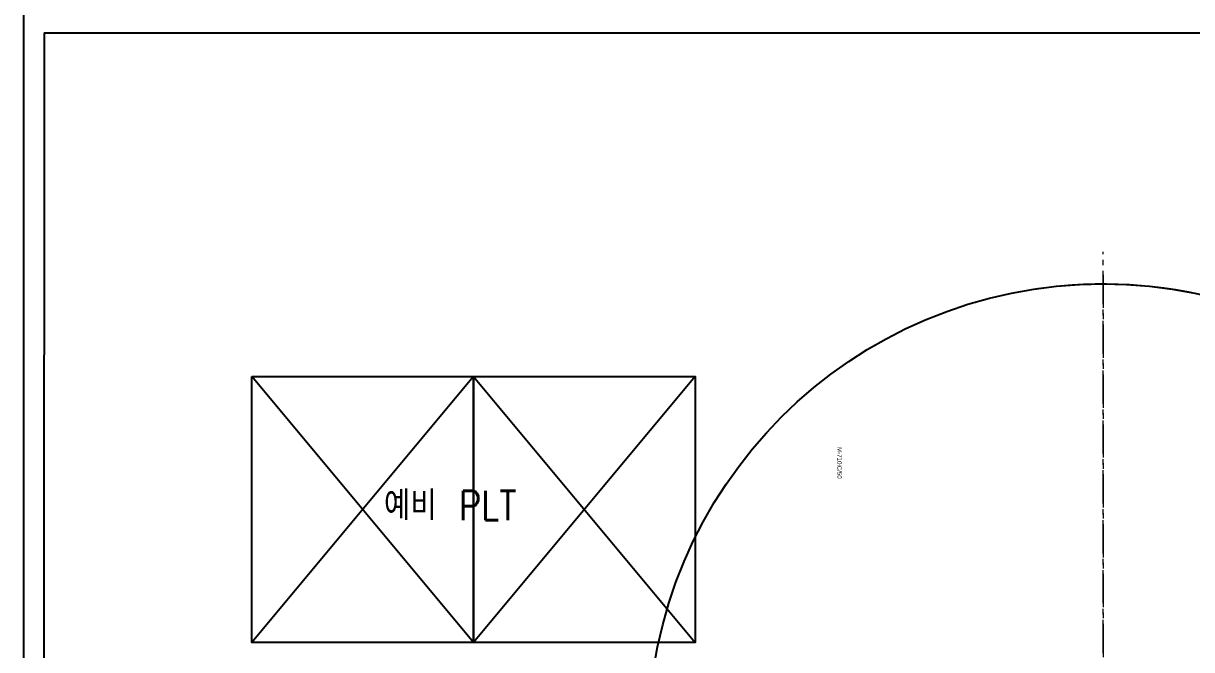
# Model space of a CAD drawing. Header units: millimetres. Extents: x 10462777 to 22643323, y 453826 to 1389191.
# Drawn here: x 11264265 to 11269532, y 586710 to 589535 of the extents above; entities that cross this region are included whole.
import ezdxf
from ezdxf.enums import TextEntityAlignment as Align

# ---------------------------------------------------------------- set-up
doc = ezdxf.new("R2010")
doc.units = ezdxf.units.MM
doc.header["$LTSCALE"] = 200
doc.header["$MEASUREMENT"] = 0
doc.linetypes.add('CENTER2', pattern=[1.125, 0.75, -0.125, 0.125, -0.125])
doc.layers.get('0').update_dxf_attribs({"linetype": 'CONTINUOUS'})
for name, color, linetype in [('DV1_DEFAULT', 7, 'CONTINUOUS'), ('TEXT', 7, 'CONTINUOUS'), ('ZZ', 7, 'CONTINUOUS')]:
    doc.layers.add(name, color=color, linetype=linetype)
doc.layers.add('LAYOUT', color=8, linetype='CONTINUOUS', lineweight=25)
doc.styles.add('ABB', font='txt.shx ', dxfattribs={"width": 0.8, "bigfont": ' whgtxt.shx'})
doc.styles.add('seansi_ttf', font='')
doc.styles.get('seansi_ttf').set_extended_font_data('ＭＳ Ｐゴシック')

# ---------------------------------------------------------------- blocks, each defined once
blk = doc.blocks.new('r710ic')
at = {"layer": 'DV1_DEFAULT', "color": 1, "linetype": 'CENTER2', "lineweight": 0}
for p, q in [((274132.6, 104232.6), (269847.5, 104232.6)), ((269950.2, 104232.6), (274235.2, 104232.6))]:
    blk.add_line(p, q, dxfattribs=at)
at = {"layer": 'DV1_DEFAULT', "color": 7, "linetype": 'Continuous', "lineweight": 0}
blk.add_arc((272041.4, 104232.6), 2050.1, 156.2009, 202.8943, dxfattribs=at)
at = {"layer": 'LAYOUT', "color": 3}
blk.add_circle((272041.4, 104232.6), 2050.1, dxfattribs=at)
at = {"layer": 'ZZ', "color": 7, "linetype": 'Continuous', "lineweight": 0, "style": 'seansi_ttf'}
blk.add_text('M-710iC/50', height=20, dxfattribs=at).set_placement((270727.8, 103054.7), align=Align.TOP_LEFT)

msp = doc.modelspace()

# ---------------------------------------------------------------- linework, layer by layer
at = {"ltscale": 10}
for p, q in [((11264264.76621, 589577.4205), (11264267.12257, 575111.24466)), ((11264358.29732, 589493.03197), (11264350.85339, 575232.96922)), ((11264358.29732, 589493.03197), (11313281.32522, 589488.57412))]:
    msp.add_line(p, q, dxfattribs=at)
at = {"ltscale": 10, "elevation": 0}
for points in [[(11265294.47075, 587942.05288), (11266294.47075, 587942.05288), (11266294.47075, 586742.05288), (11265294.47075, 586742.05288), (11265294.47075, 587942.05288)], [(11266294.47075, 587942.05288), (11265294.47075, 586742.05288)], [(11266294.47075, 586742.05288), (11265294.47075, 587942.05288)], [(11266294.47075, 587942.05288), (11267294.47075, 587942.05288), (11267294.47075, 586742.05288), (11266294.47075, 586742.05288), (11266294.47075, 587942.05288)], [(11267294.47075, 587942.05288), (11266294.47075, 586742.05288)], [(11266294.47075, 587942.05288), (11267294.47075, 586742.05288)]]:
    msp.add_lwpolyline(points, dxfattribs=at)

# ---------------------------------------------------------------- block references
at = {"layer": 'LAYOUT', "color": 2, "rotation": 270}
msp.add_blockref('r710ic', (11164900.28186, 858351.4113, 0), dxfattribs=at)

# ---------------------------------------------------------------- texts
at = {"layer": 'TEXT', "lineweight": -3, "style": 'ABB', "width": 0.85}
msp.add_text('예비 PLT', height=132, dxfattribs=at).set_placement((11265890.77203, 587294.5311, 0))

doc.saveas('drawing.dxf')
